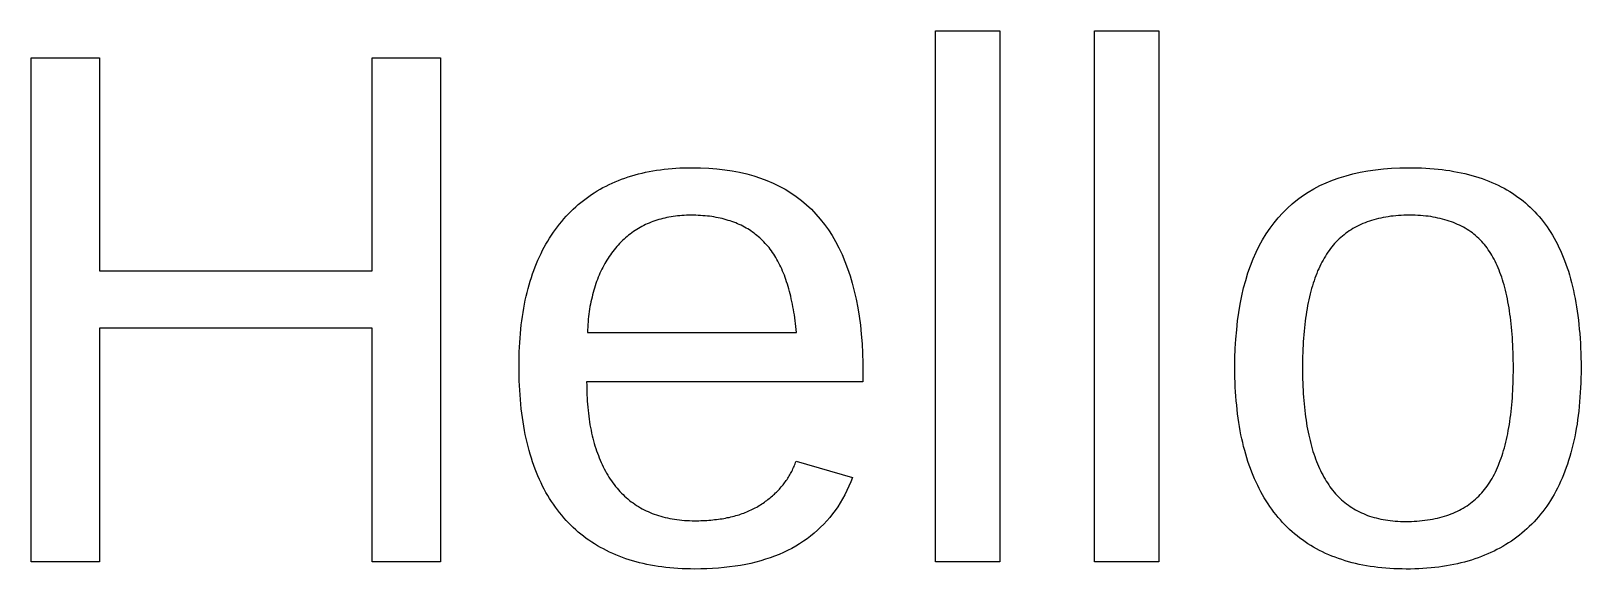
# Model space of a CAD drawing. Header units: metres. Extents: x -189 to 18, y -48 to 50.
# Drawn here: x -19.43 to -4.75, y -0.07 to 5.03 of the extents above; entities that cross this region are included whole.
import ezdxf

# ---------------------------------------------------------------- set-up
doc = ezdxf.new("R2010")
doc.units = ezdxf.units.M

msp = doc.modelspace()

# ---------------------------------------------------------------- linework, layer by layer
for p, q in [((-10.863, 0), (-10.863, 5.032)), ((-10.863, 5.032), (-10.253, 5.032)), ((-10.253, 5.032), (-10.253, 0)), ((-9.356, 0), (-9.356, 5.032)), ((-9.356, 5.032), (-8.746, 5.032)), ((-8.746, 5.032), (-8.746, 0)), ((-19.43, 0), (-19.43, 4.777)), ((-19.43, 4.777), (-18.783, 4.777)), ((-18.783, 4.777), (-18.783, 2.757)), ((-16.199, 2.757), (-16.199, 4.777)), ((-16.199, 4.777), (-15.552, 4.777)), ((-15.552, 4.777), (-15.552, 0)), ((-13.708, 3.668), (-13.675, 3.677)), ((-13.675, 3.677), (-13.641, 3.685)), ((-13.641, 3.685), (-13.608, 3.693)), ((-13.608, 3.693), (-13.573, 3.7)), ((-13.573, 3.7), (-13.539, 3.706)), ((-13.539, 3.706), (-13.504, 3.712)), ((-13.504, 3.712), (-13.468, 3.717)), ((-13.468, 3.717), (-13.432, 3.722)), ((-13.432, 3.722), (-13.395, 3.726)), ((-13.395, 3.726), (-13.358, 3.729)), ((-13.358, 3.729), (-13.321, 3.732)), ((-13.321, 3.732), (-13.283, 3.734)), ((-13.283, 3.734), (-13.245, 3.735)), ((-13.245, 3.735), (-13.206, 3.736)), ((-13.206, 3.736), (-13.166, 3.736)), ((-13.166, 3.736), (-13.087, 3.735)), ((-13.087, 3.735), (-13.009, 3.732)), ((-13.009, 3.732), (-12.933, 3.725)), ((-12.933, 3.725), (-12.859, 3.717)), ((-12.859, 3.717), (-12.787, 3.706)), ((-12.787, 3.706), (-12.718, 3.693)), ((-12.718, 3.693), (-12.65, 3.677)), ((-12.65, 3.677), (-12.584, 3.658)), ((-6.973, 3.66), (-6.907, 3.678)), ((-6.907, 3.678), (-6.838, 3.694)), ((-6.838, 3.694), (-6.767, 3.707)), ((-6.767, 3.707), (-6.694, 3.717)), ((-6.694, 3.717), (-6.619, 3.726)), ((-6.619, 3.726), (-6.542, 3.732)), ((-6.542, 3.732), (-6.463, 3.735)), ((-6.463, 3.735), (-6.381, 3.736)), ((-6.381, 3.736), (-6.34, 3.736)), ((-6.34, 3.736), (-6.298, 3.735)), ((-6.298, 3.735), (-6.258, 3.734)), ((-6.258, 3.734), (-6.218, 3.732)), ((-6.218, 3.732), (-6.178, 3.729)), ((-6.178, 3.729), (-6.139, 3.726)), ((-6.139, 3.726), (-6.101, 3.722)), ((-6.101, 3.722), (-6.063, 3.718)), ((-6.063, 3.718), (-6.026, 3.713)), ((-6.026, 3.713), (-5.989, 3.708)), ((-5.989, 3.708), (-5.953, 3.701)), ((-5.953, 3.701), (-5.917, 3.695)), ((-5.917, 3.695), (-5.882, 3.688)), ((-5.882, 3.688), (-5.847, 3.68)), ((-5.847, 3.68), (-5.813, 3.671)), ((-5.813, 3.671), (-5.78, 3.662)), ((-14.067, 3.516), (-14.04, 3.532)), ((-14.04, 3.532), (-14.012, 3.547)), ((-14.012, 3.547), (-13.983, 3.562)), ((-13.983, 3.562), (-13.954, 3.576)), ((-13.954, 3.576), (-13.925, 3.59)), ((-13.925, 3.59), (-13.896, 3.603)), ((-13.896, 3.603), (-13.865, 3.615)), ((-13.865, 3.615), (-13.835, 3.627)), ((-13.835, 3.627), (-13.804, 3.638)), ((-13.804, 3.638), (-13.772, 3.649)), ((-13.772, 3.649), (-13.74, 3.659)), ((-13.74, 3.659), (-13.708, 3.668)), ((-12.584, 3.658), (-12.521, 3.638)), ((-12.521, 3.638), (-12.459, 3.615)), ((-12.459, 3.615), (-12.399, 3.589)), ((-12.399, 3.589), (-12.342, 3.561)), ((-12.342, 3.561), (-12.286, 3.531)), ((-12.286, 3.531), (-12.232, 3.498)), ((-7.331, 3.504), (-7.277, 3.536)), ((-7.277, 3.536), (-7.22, 3.566)), ((-7.22, 3.566), (-7.162, 3.593)), ((-7.162, 3.593), (-7.101, 3.618)), ((-7.101, 3.618), (-7.038, 3.64)), ((-7.038, 3.64), (-6.973, 3.66)), ((-5.78, 3.662), (-5.747, 3.653)), ((-5.747, 3.653), (-5.715, 3.643)), ((-5.715, 3.643), (-5.683, 3.632)), ((-5.683, 3.632), (-5.652, 3.621)), ((-5.652, 3.621), (-5.621, 3.609)), ((-5.621, 3.609), (-5.591, 3.596)), ((-5.591, 3.596), (-5.561, 3.583)), ((-5.561, 3.583), (-5.532, 3.57)), ((-5.532, 3.57), (-5.504, 3.556)), ((-5.504, 3.556), (-5.476, 3.541)), ((-5.476, 3.541), (-5.449, 3.526)), ((-5.449, 3.526), (-5.422, 3.51)), ((-14.27, 3.365), (-14.246, 3.386)), ((-14.246, 3.386), (-14.222, 3.406)), ((-14.222, 3.406), (-14.197, 3.426)), ((-14.197, 3.426), (-14.172, 3.445)), ((-14.172, 3.445), (-14.146, 3.464)), ((-14.146, 3.464), (-14.12, 3.482)), ((-14.12, 3.482), (-14.094, 3.499)), ((-14.094, 3.499), (-14.067, 3.516)), ((-12.232, 3.498), (-12.181, 3.462)), ((-12.181, 3.462), (-12.131, 3.425)), ((-12.131, 3.425), (-12.084, 3.384)), ((-12.084, 3.384), (-12.038, 3.342)), ((-7.528, 3.352), (-7.482, 3.393)), ((-7.482, 3.393), (-7.434, 3.433)), ((-7.434, 3.433), (-7.384, 3.469)), ((-7.384, 3.469), (-7.331, 3.504)), ((-5.422, 3.51), (-5.396, 3.493)), ((-5.396, 3.493), (-5.37, 3.476)), ((-5.37, 3.476), (-5.345, 3.458)), ((-5.345, 3.458), (-5.32, 3.44)), ((-5.32, 3.44), (-5.296, 3.421)), ((-5.296, 3.421), (-5.273, 3.402)), ((-5.273, 3.402), (-5.25, 3.382)), ((-5.25, 3.382), (-5.228, 3.362)), ((-14.403, 3.227), (-14.382, 3.252)), ((-14.382, 3.252), (-14.361, 3.276)), ((-14.361, 3.276), (-14.338, 3.299)), ((-14.338, 3.299), (-14.316, 3.322)), ((-14.316, 3.322), (-14.293, 3.344)), ((-14.293, 3.344), (-14.27, 3.365)), ((-13.521, 3.232), (-13.539, 3.225)), ((-13.502, 3.238), (-13.521, 3.232)), ((-13.484, 3.244), (-13.502, 3.238)), ((-13.465, 3.249), (-13.484, 3.244)), ((-13.446, 3.254), (-13.465, 3.249)), ((-13.427, 3.259), (-13.446, 3.254)), ((-13.407, 3.263), (-13.427, 3.259)), ((-13.387, 3.267), (-13.407, 3.263)), ((-13.367, 3.27), (-13.387, 3.267)), ((-13.347, 3.274), (-13.367, 3.27)), ((-13.326, 3.276), (-13.347, 3.274)), ((-13.306, 3.279), (-13.326, 3.276)), ((-13.285, 3.281), (-13.306, 3.279)), ((-13.264, 3.283), (-13.285, 3.281)), ((-13.242, 3.284), (-13.264, 3.283)), ((-13.221, 3.285), (-13.242, 3.284)), ((-13.199, 3.285), (-13.221, 3.285)), ((-13.177, 3.285), (-13.199, 3.285)), ((-13.154, 3.285), (-13.177, 3.285)), ((-13.131, 3.285), (-13.154, 3.285)), ((-13.109, 3.284), (-13.131, 3.285)), ((-13.087, 3.283), (-13.109, 3.284)), ((-13.066, 3.281), (-13.087, 3.283)), ((-13.044, 3.28), (-13.066, 3.281)), ((-13.023, 3.277), (-13.044, 3.28)), ((-13.002, 3.275), (-13.023, 3.277)), ((-12.981, 3.272), (-13.002, 3.275)), ((-12.961, 3.269), (-12.981, 3.272)), ((-12.941, 3.265), (-12.961, 3.269)), ((-12.921, 3.262), (-12.941, 3.265)), ((-12.902, 3.257), (-12.921, 3.262)), ((-12.882, 3.253), (-12.902, 3.257)), ((-12.863, 3.248), (-12.882, 3.253)), ((-12.845, 3.243), (-12.863, 3.248)), ((-12.826, 3.237), (-12.845, 3.243)), ((-12.808, 3.232), (-12.826, 3.237)), ((-12.79, 3.225), (-12.808, 3.232)), ((-12.038, 3.342), (-11.995, 3.297)), ((-11.995, 3.297), (-11.953, 3.249)), ((-11.953, 3.249), (-11.914, 3.199)), ((-7.655, 3.213), (-7.615, 3.262)), ((-7.615, 3.262), (-7.573, 3.308)), ((-7.573, 3.308), (-7.528, 3.352)), ((-6.731, 3.236), (-6.752, 3.229)), ((-6.71, 3.243), (-6.731, 3.236)), ((-6.688, 3.248), (-6.71, 3.243)), ((-6.666, 3.254), (-6.688, 3.248)), ((-6.643, 3.259), (-6.666, 3.254)), ((-6.621, 3.264), (-6.643, 3.259)), ((-6.597, 3.268), (-6.621, 3.264)), ((-6.574, 3.271), (-6.597, 3.268)), ((-6.55, 3.275), (-6.574, 3.271)), ((-6.525, 3.278), (-6.55, 3.275)), ((-6.501, 3.28), (-6.525, 3.278)), ((-6.475, 3.282), (-6.501, 3.28)), ((-6.45, 3.284), (-6.475, 3.282)), ((-6.424, 3.285), (-6.45, 3.284)), ((-6.398, 3.285), (-6.424, 3.285)), ((-6.371, 3.285), (-6.398, 3.285)), ((-6.345, 3.285), (-6.371, 3.285)), ((-6.319, 3.285), (-6.345, 3.285)), ((-6.293, 3.284), (-6.319, 3.285)), ((-6.268, 3.282), (-6.293, 3.284)), ((-6.243, 3.28), (-6.268, 3.282)), ((-6.218, 3.278), (-6.243, 3.28)), ((-6.194, 3.275), (-6.218, 3.278)), ((-6.171, 3.272), (-6.194, 3.275)), ((-6.147, 3.268), (-6.171, 3.272)), ((-6.124, 3.264), (-6.147, 3.268)), ((-6.102, 3.259), (-6.124, 3.264)), ((-6.08, 3.255), (-6.102, 3.259)), ((-6.058, 3.249), (-6.08, 3.255)), ((-6.036, 3.243), (-6.058, 3.249)), ((-6.015, 3.237), (-6.036, 3.243)), ((-5.995, 3.23), (-6.015, 3.237)), ((-5.974, 3.223), (-5.995, 3.23)), ((-5.228, 3.362), (-5.206, 3.34)), ((-5.206, 3.34), (-5.185, 3.319)), ((-5.185, 3.319), (-5.164, 3.296)), ((-5.164, 3.296), (-5.144, 3.274)), ((-5.144, 3.274), (-5.124, 3.25)), ((-5.124, 3.25), (-5.105, 3.226)), ((-14.518, 3.069), (-14.5, 3.097)), ((-14.5, 3.097), (-14.482, 3.124)), ((-14.482, 3.124), (-14.463, 3.15)), ((-14.463, 3.15), (-14.443, 3.176)), ((-14.443, 3.176), (-14.424, 3.202)), ((-14.424, 3.202), (-14.403, 3.227)), ((-13.784, 3.084), (-13.798, 3.071)), ((-13.769, 3.096), (-13.784, 3.084)), ((-13.754, 3.107), (-13.769, 3.096)), ((-13.739, 3.119), (-13.754, 3.107)), ((-13.724, 3.13), (-13.739, 3.119)), ((-13.708, 3.14), (-13.724, 3.13)), ((-13.692, 3.15), (-13.708, 3.14)), ((-13.676, 3.16), (-13.692, 3.15)), ((-13.66, 3.17), (-13.676, 3.16)), ((-13.643, 3.179), (-13.66, 3.17)), ((-13.626, 3.187), (-13.643, 3.179)), ((-13.609, 3.196), (-13.626, 3.187)), ((-13.592, 3.204), (-13.609, 3.196)), ((-13.575, 3.211), (-13.592, 3.204)), ((-13.557, 3.219), (-13.575, 3.211)), ((-13.539, 3.225), (-13.557, 3.219)), ((-12.772, 3.219), (-12.79, 3.225)), ((-12.755, 3.212), (-12.772, 3.219)), ((-12.738, 3.205), (-12.755, 3.212)), ((-12.721, 3.197), (-12.738, 3.205)), ((-12.704, 3.19), (-12.721, 3.197)), ((-12.688, 3.182), (-12.704, 3.19)), ((-12.672, 3.173), (-12.688, 3.182)), ((-12.656, 3.164), (-12.672, 3.173)), ((-12.64, 3.155), (-12.656, 3.164)), ((-12.625, 3.146), (-12.64, 3.155)), ((-12.61, 3.136), (-12.625, 3.146)), ((-12.595, 3.126), (-12.61, 3.136)), ((-12.581, 3.115), (-12.595, 3.126)), ((-12.567, 3.104), (-12.581, 3.115)), ((-12.553, 3.093), (-12.567, 3.104)), ((-12.539, 3.082), (-12.553, 3.093)), ((-11.914, 3.199), (-11.877, 3.147)), ((-11.877, 3.147), (-11.841, 3.092)), ((-11.841, 3.092), (-11.808, 3.035)), ((-7.763, 3.053), (-7.729, 3.109)), ((-7.729, 3.109), (-7.693, 3.162)), ((-7.693, 3.162), (-7.655, 3.213)), ((-7.008, 3.088), (-7.023, 3.075)), ((-6.992, 3.101), (-7.008, 3.088)), ((-6.976, 3.114), (-6.992, 3.101)), ((-6.959, 3.126), (-6.976, 3.114)), ((-6.942, 3.137), (-6.959, 3.126)), ((-6.925, 3.148), (-6.942, 3.137)), ((-6.907, 3.159), (-6.925, 3.148)), ((-6.889, 3.169), (-6.907, 3.159)), ((-6.871, 3.179), (-6.889, 3.169)), ((-6.852, 3.189), (-6.871, 3.179)), ((-6.833, 3.198), (-6.852, 3.189)), ((-6.813, 3.206), (-6.833, 3.198)), ((-6.793, 3.214), (-6.813, 3.206)), ((-6.773, 3.222), (-6.793, 3.214)), ((-6.752, 3.229), (-6.773, 3.222)), ((-5.954, 3.216), (-5.974, 3.223)), ((-5.935, 3.208), (-5.954, 3.216)), ((-5.916, 3.199), (-5.935, 3.208)), ((-5.897, 3.191), (-5.916, 3.199)), ((-5.879, 3.181), (-5.897, 3.191)), ((-5.861, 3.172), (-5.879, 3.181)), ((-5.843, 3.162), (-5.861, 3.172)), ((-5.826, 3.151), (-5.843, 3.162)), ((-5.809, 3.14), (-5.826, 3.151)), ((-5.792, 3.129), (-5.809, 3.14)), ((-5.776, 3.117), (-5.792, 3.129)), ((-5.761, 3.105), (-5.776, 3.117)), ((-5.745, 3.092), (-5.761, 3.105)), ((-5.73, 3.079), (-5.745, 3.092)), ((-5.105, 3.226), (-5.087, 3.201)), ((-5.087, 3.201), (-5.069, 3.176)), ((-5.069, 3.176), (-5.051, 3.15)), ((-5.051, 3.15), (-5.034, 3.123)), ((-5.034, 3.123), (-5.017, 3.096)), ((-5.017, 3.096), (-5.001, 3.068)), ((-14.599, 2.923), (-14.584, 2.953)), ((-14.584, 2.953), (-14.568, 2.983)), ((-14.568, 2.983), (-14.552, 3.012)), ((-14.552, 3.012), (-14.535, 3.041)), ((-14.535, 3.041), (-14.518, 3.069)), ((-13.918, 2.943), (-13.93, 2.927)), ((-13.905, 2.959), (-13.918, 2.943)), ((-13.893, 2.974), (-13.905, 2.959)), ((-13.88, 2.989), (-13.893, 2.974)), ((-13.867, 3.003), (-13.88, 2.989)), ((-13.854, 3.018), (-13.867, 3.003)), ((-13.84, 3.032), (-13.854, 3.018)), ((-13.826, 3.045), (-13.84, 3.032)), ((-13.812, 3.058), (-13.826, 3.045)), ((-13.798, 3.071), (-13.812, 3.058)), ((-12.526, 3.07), (-12.539, 3.082)), ((-12.513, 3.058), (-12.526, 3.07)), ((-12.5, 3.045), (-12.513, 3.058)), ((-12.487, 3.032), (-12.5, 3.045)), ((-12.475, 3.019), (-12.487, 3.032)), ((-12.463, 3.006), (-12.475, 3.019)), ((-12.451, 2.992), (-12.463, 3.006)), ((-12.439, 2.978), (-12.451, 2.992)), ((-12.428, 2.963), (-12.439, 2.978)), ((-12.417, 2.948), (-12.428, 2.963)), ((-12.406, 2.932), (-12.417, 2.948)), ((-11.808, 3.035), (-11.777, 2.975)), ((-11.777, 2.975), (-11.747, 2.913)), ((-7.824, 2.934), (-7.795, 2.995)), ((-7.795, 2.995), (-7.763, 3.053)), ((-7.134, 2.952), (-7.146, 2.935)), ((-7.121, 2.969), (-7.134, 2.952)), ((-7.109, 2.985), (-7.121, 2.969)), ((-7.095, 3.001), (-7.109, 2.985)), ((-7.082, 3.017), (-7.095, 3.001)), ((-7.068, 3.032), (-7.082, 3.017)), ((-7.053, 3.047), (-7.068, 3.032)), ((-7.039, 3.061), (-7.053, 3.047)), ((-7.023, 3.075), (-7.039, 3.061)), ((-5.716, 3.065), (-5.73, 3.079)), ((-5.702, 3.051), (-5.716, 3.065)), ((-5.688, 3.037), (-5.702, 3.051)), ((-5.675, 3.022), (-5.688, 3.037)), ((-5.662, 3.007), (-5.675, 3.022)), ((-5.649, 2.991), (-5.662, 3.007)), ((-5.637, 2.975), (-5.649, 2.991)), ((-5.625, 2.958), (-5.637, 2.975)), ((-5.613, 2.941), (-5.625, 2.958)), ((-5.602, 2.924), (-5.613, 2.941)), ((-5.001, 3.068), (-4.985, 3.04)), ((-4.985, 3.04), (-4.97, 3.01)), ((-4.97, 3.01), (-4.956, 2.981)), ((-4.956, 2.981), (-4.942, 2.95)), ((-4.942, 2.95), (-4.928, 2.919)), ((-14.667, 2.763), (-14.654, 2.796)), ((-14.654, 2.796), (-14.641, 2.828)), ((-14.641, 2.828), (-14.628, 2.86)), ((-14.628, 2.86), (-14.614, 2.892)), ((-14.614, 2.892), (-14.599, 2.923)), ((-14.014, 2.791), (-14.024, 2.773)), ((-14.005, 2.809), (-14.014, 2.791)), ((-13.995, 2.827), (-14.005, 2.809)), ((-13.985, 2.844), (-13.995, 2.827)), ((-13.974, 2.861), (-13.985, 2.844)), ((-13.964, 2.878), (-13.974, 2.861)), ((-13.953, 2.895), (-13.964, 2.878)), ((-13.941, 2.911), (-13.953, 2.895)), ((-13.93, 2.927), (-13.941, 2.911)), ((-12.395, 2.917), (-12.406, 2.932)), ((-12.385, 2.9), (-12.395, 2.917)), ((-12.375, 2.884), (-12.385, 2.9)), ((-12.365, 2.867), (-12.375, 2.884)), ((-12.355, 2.849), (-12.365, 2.867)), ((-12.346, 2.831), (-12.355, 2.849)), ((-12.336, 2.813), (-12.346, 2.831)), ((-12.328, 2.795), (-12.336, 2.813)), ((-12.319, 2.776), (-12.328, 2.795)), ((-11.747, 2.913), (-11.72, 2.848)), ((-11.72, 2.848), (-11.695, 2.781)), ((-7.902, 2.738), (-7.878, 2.806)), ((-7.878, 2.806), (-7.852, 2.871)), ((-7.852, 2.871), (-7.824, 2.934)), ((-7.222, 2.8), (-7.232, 2.778)), ((-7.212, 2.82), (-7.222, 2.8)), ((-7.202, 2.841), (-7.212, 2.82)), ((-7.191, 2.86), (-7.202, 2.841)), ((-7.181, 2.88), (-7.191, 2.86)), ((-7.169, 2.898), (-7.181, 2.88)), ((-7.158, 2.917), (-7.169, 2.898)), ((-7.146, 2.935), (-7.158, 2.917)), ((-5.592, 2.906), (-5.602, 2.924)), ((-5.581, 2.887), (-5.592, 2.906)), ((-5.571, 2.868), (-5.581, 2.887)), ((-5.561, 2.849), (-5.571, 2.868)), ((-5.551, 2.829), (-5.561, 2.849)), ((-5.541, 2.808), (-5.551, 2.829)), ((-5.532, 2.787), (-5.541, 2.808)), ((-4.928, 2.919), (-4.915, 2.887)), ((-4.915, 2.887), (-4.902, 2.855)), ((-4.902, 2.855), (-4.89, 2.822)), ((-4.89, 2.822), (-4.878, 2.788)), ((-18.783, 2.757), (-16.199, 2.757)), ((-14.711, 2.626), (-14.701, 2.661)), ((-14.701, 2.661), (-14.69, 2.695)), ((-14.69, 2.695), (-14.679, 2.729)), ((-14.679, 2.729), (-14.667, 2.763)), ((-14.073, 2.657), (-14.08, 2.637)), ((-14.065, 2.677), (-14.073, 2.657)), ((-14.057, 2.697), (-14.065, 2.677)), ((-14.049, 2.716), (-14.057, 2.697)), ((-14.041, 2.735), (-14.049, 2.716)), ((-14.033, 2.754), (-14.041, 2.735)), ((-14.024, 2.773), (-14.033, 2.754)), ((-12.31, 2.756), (-12.319, 2.776)), ((-12.302, 2.736), (-12.31, 2.756)), ((-12.294, 2.716), (-12.302, 2.736)), ((-12.287, 2.696), (-12.294, 2.716)), ((-12.279, 2.675), (-12.287, 2.696)), ((-12.272, 2.653), (-12.279, 2.675)), ((-12.265, 2.632), (-12.272, 2.653)), ((-11.695, 2.781), (-11.671, 2.712)), ((-11.671, 2.712), (-11.65, 2.64)), ((-7.943, 2.596), (-7.923, 2.668)), ((-7.923, 2.668), (-7.902, 2.738)), ((-7.276, 2.665), (-7.284, 2.641)), ((-7.268, 2.688), (-7.276, 2.665)), ((-7.259, 2.712), (-7.268, 2.688)), ((-7.251, 2.734), (-7.259, 2.712)), ((-7.242, 2.757), (-7.251, 2.734)), ((-7.232, 2.778), (-7.242, 2.757)), ((-5.523, 2.765), (-5.532, 2.787)), ((-5.515, 2.743), (-5.523, 2.765)), ((-5.507, 2.721), (-5.515, 2.743)), ((-5.498, 2.697), (-5.507, 2.721)), ((-5.491, 2.674), (-5.498, 2.697)), ((-5.483, 2.65), (-5.491, 2.674)), ((-5.476, 2.625), (-5.483, 2.65)), ((-4.878, 2.788), (-4.867, 2.754)), ((-4.867, 2.754), (-4.856, 2.719)), ((-4.856, 2.719), (-4.846, 2.683)), ((-4.846, 2.683), (-4.837, 2.647)), ((-4.837, 2.647), (-4.827, 2.61)), ((-14.748, 2.48), (-14.739, 2.517)), ((-14.739, 2.517), (-14.731, 2.554)), ((-14.731, 2.554), (-14.721, 2.59)), ((-14.721, 2.59), (-14.711, 2.626)), ((-14.116, 2.509), (-14.121, 2.487)), ((-14.111, 2.531), (-14.116, 2.509)), ((-14.105, 2.553), (-14.111, 2.531)), ((-14.099, 2.574), (-14.105, 2.553)), ((-14.093, 2.595), (-14.099, 2.574)), ((-14.087, 2.616), (-14.093, 2.595)), ((-14.08, 2.637), (-14.087, 2.616)), ((-12.258, 2.61), (-12.265, 2.632)), ((-12.251, 2.587), (-12.258, 2.61)), ((-12.245, 2.564), (-12.251, 2.587)), ((-12.239, 2.541), (-12.245, 2.564)), ((-12.233, 2.517), (-12.239, 2.541)), ((-12.228, 2.493), (-12.233, 2.517)), ((-11.65, 2.64), (-11.631, 2.565)), ((-11.631, 2.565), (-11.614, 2.489)), ((-7.976, 2.444), (-7.96, 2.521)), ((-7.96, 2.521), (-7.943, 2.596)), ((-7.319, 2.512), (-7.325, 2.485)), ((-7.313, 2.539), (-7.319, 2.512)), ((-7.306, 2.565), (-7.313, 2.539)), ((-7.299, 2.591), (-7.306, 2.565)), ((-7.292, 2.616), (-7.299, 2.591)), ((-7.284, 2.641), (-7.292, 2.616)), ((-5.469, 2.6), (-5.476, 2.625)), ((-5.463, 2.574), (-5.469, 2.6)), ((-5.456, 2.547), (-5.463, 2.574)), ((-5.45, 2.521), (-5.456, 2.547)), ((-5.444, 2.493), (-5.45, 2.521)), ((-4.827, 2.61), (-4.819, 2.573)), ((-4.819, 2.573), (-4.811, 2.535)), ((-4.811, 2.535), (-4.803, 2.496)), ((-14.775, 2.326), (-14.769, 2.365)), ((-14.769, 2.365), (-14.763, 2.404)), ((-14.763, 2.404), (-14.755, 2.442)), ((-14.755, 2.442), (-14.748, 2.48)), ((-14.142, 2.372), (-14.146, 2.348)), ((-14.139, 2.396), (-14.142, 2.372)), ((-14.135, 2.419), (-14.139, 2.396)), ((-14.131, 2.442), (-14.135, 2.419)), ((-14.126, 2.465), (-14.131, 2.442)), ((-14.121, 2.487), (-14.126, 2.465)), ((-12.222, 2.469), (-12.228, 2.493)), ((-12.217, 2.444), (-12.222, 2.469)), ((-12.213, 2.418), (-12.217, 2.444)), ((-12.208, 2.393), (-12.213, 2.418)), ((-12.204, 2.367), (-12.208, 2.393)), ((-12.199, 2.34), (-12.204, 2.367)), ((-11.614, 2.489), (-11.599, 2.409)), ((-11.599, 2.409), (-11.585, 2.328)), ((-8, 2.283), (-7.989, 2.365)), ((-7.989, 2.365), (-7.976, 2.444)), ((-7.347, 2.371), (-7.351, 2.342)), ((-7.342, 2.4), (-7.347, 2.371)), ((-7.337, 2.429), (-7.342, 2.4)), ((-7.331, 2.457), (-7.337, 2.429)), ((-7.325, 2.485), (-7.331, 2.457)), ((-5.439, 2.466), (-5.444, 2.493)), ((-5.434, 2.437), (-5.439, 2.466)), ((-5.429, 2.408), (-5.434, 2.437)), ((-5.424, 2.379), (-5.429, 2.408)), ((-5.42, 2.349), (-5.424, 2.379)), ((-4.803, 2.496), (-4.796, 2.456)), ((-4.796, 2.456), (-4.789, 2.416)), ((-4.789, 2.416), (-4.783, 2.376)), ((-4.783, 2.376), (-4.777, 2.334)), ((-16.199, 2.214), (-18.783, 2.214)), ((-18.783, 2.214), (-18.783, 0)), ((-16.199, 0), (-16.199, 2.214)), ((-14.794, 2.163), (-14.79, 2.205)), ((-14.79, 2.205), (-14.786, 2.245)), ((-14.786, 2.245), (-14.781, 2.286)), ((-14.781, 2.286), (-14.775, 2.326)), ((-14.157, 2.225), (-14.159, 2.199)), ((-14.155, 2.25), (-14.157, 2.225)), ((-14.153, 2.275), (-14.155, 2.25)), ((-14.151, 2.3), (-14.153, 2.275)), ((-14.148, 2.324), (-14.151, 2.3)), ((-14.146, 2.348), (-14.148, 2.324)), ((-12.195, 2.313), (-12.199, 2.34)), ((-12.192, 2.286), (-12.195, 2.313)), ((-12.188, 2.259), (-12.192, 2.286)), ((-12.185, 2.231), (-12.188, 2.259)), ((-12.182, 2.202), (-12.185, 2.231)), ((-11.585, 2.328), (-11.574, 2.244)), ((-11.574, 2.244), (-11.565, 2.157)), ((-8.009, 2.198), (-8, 2.283)), ((-7.367, 2.218), (-7.37, 2.186)), ((-7.364, 2.25), (-7.367, 2.218)), ((-7.36, 2.281), (-7.364, 2.25)), ((-7.356, 2.311), (-7.36, 2.281)), ((-7.351, 2.342), (-7.356, 2.311)), ((-5.416, 2.318), (-5.42, 2.349)), ((-5.412, 2.287), (-5.416, 2.318)), ((-5.408, 2.256), (-5.412, 2.287)), ((-5.405, 2.224), (-5.408, 2.256)), ((-5.402, 2.191), (-5.405, 2.224)), ((-4.777, 2.334), (-4.772, 2.292)), ((-4.772, 2.292), (-4.767, 2.25)), ((-4.767, 2.25), (-4.763, 2.207)), ((-4.763, 2.207), (-4.759, 2.163)), ((-14.803, 2.036), (-14.801, 2.079)), ((-14.801, 2.079), (-14.798, 2.121)), ((-14.798, 2.121), (-14.794, 2.163)), ((-14.159, 2.199), (-14.16, 2.173)), ((-14.16, 2.173), (-12.18, 2.173)), ((-12.18, 2.173), (-12.182, 2.202)), ((-11.565, 2.157), (-11.558, 2.068)), ((-11.558, 2.068), (-11.553, 1.977)), ((-8.022, 2.023), (-8.017, 2.112)), ((-8.017, 2.112), (-8.009, 2.198)), ((-7.378, 2.087), (-7.38, 2.053)), ((-7.376, 2.12), (-7.378, 2.087)), ((-7.373, 2.153), (-7.376, 2.12)), ((-7.37, 2.186), (-7.373, 2.153)), ((-5.399, 2.158), (-5.402, 2.191)), ((-5.397, 2.125), (-5.399, 2.158)), ((-5.395, 2.091), (-5.397, 2.125)), ((-5.393, 2.056), (-5.395, 2.091)), ((-5.392, 2.021), (-5.393, 2.056)), ((-4.759, 2.163), (-4.756, 2.118)), ((-4.756, 2.118), (-4.753, 2.073)), ((-4.753, 2.073), (-4.751, 2.027)), ((-14.807, 1.903), (-14.806, 1.948)), ((-14.806, 1.948), (-14.805, 1.992)), ((-14.805, 1.992), (-14.803, 2.036)), ((-11.553, 1.977), (-11.55, 1.883)), ((-8.026, 1.838), (-8.025, 1.931)), ((-8.025, 1.931), (-8.022, 2.023)), ((-7.384, 1.911), (-7.385, 1.875)), ((-7.383, 1.983), (-7.384, 1.947)), ((-7.384, 1.947), (-7.384, 1.911)), ((-7.381, 2.018), (-7.383, 1.983)), ((-7.38, 2.053), (-7.381, 2.018)), ((-5.39, 1.985), (-5.392, 2.021)), ((-5.389, 1.949), (-5.39, 1.985)), ((-5.389, 1.913), (-5.389, 1.949)), ((-5.388, 1.875), (-5.389, 1.913)), ((-4.751, 2.027), (-4.749, 1.981)), ((-4.749, 1.981), (-4.748, 1.934)), ((-4.748, 1.934), (-4.747, 1.886)), ((-14.807, 1.858), (-14.807, 1.903)), ((-14.807, 1.811), (-14.807, 1.858)), ((-14.806, 1.764), (-14.807, 1.811)), ((-14.805, 1.717), (-14.806, 1.764)), ((-11.55, 1.883), (-11.549, 1.787)), ((-11.549, 1.787), (-11.549, 1.705)), ((-8.026, 1.792), (-8.026, 1.838)), ((-8.025, 1.746), (-8.026, 1.792)), ((-7.385, 1.875), (-7.385, 1.838)), ((-7.385, 1.838), (-7.385, 1.802)), ((-7.385, 1.802), (-7.385, 1.766)), ((-7.385, 1.766), (-7.384, 1.731)), ((-5.389, 1.764), (-5.388, 1.8)), ((-5.389, 1.728), (-5.389, 1.764)), ((-5.388, 1.838), (-5.388, 1.875)), ((-5.388, 1.8), (-5.388, 1.838)), ((-4.747, 1.79), (-4.748, 1.743)), ((-4.747, 1.886), (-4.747, 1.838)), ((-4.747, 1.838), (-4.747, 1.79)), ((-14.803, 1.672), (-14.805, 1.717)), ((-14.801, 1.626), (-14.803, 1.672)), ((-14.798, 1.582), (-14.801, 1.626)), ((-11.549, 1.705), (-14.167, 1.705)), ((-14.167, 1.705), (-14.166, 1.674)), ((-14.166, 1.674), (-14.166, 1.643)), ((-14.166, 1.643), (-14.165, 1.613)), ((-8.024, 1.701), (-8.025, 1.746)), ((-8.022, 1.657), (-8.024, 1.701)), ((-8.019, 1.613), (-8.022, 1.657)), ((-7.384, 1.731), (-7.383, 1.696)), ((-7.383, 1.696), (-7.381, 1.662)), ((-7.381, 1.662), (-7.38, 1.628)), ((-7.38, 1.628), (-7.378, 1.595)), ((-5.395, 1.588), (-5.393, 1.622)), ((-5.393, 1.622), (-5.392, 1.657)), ((-5.392, 1.657), (-5.39, 1.692)), ((-5.39, 1.692), (-5.389, 1.728)), ((-4.751, 1.65), (-4.754, 1.605)), ((-4.75, 1.696), (-4.751, 1.65)), ((-4.748, 1.743), (-4.75, 1.696)), ((-14.794, 1.538), (-14.798, 1.582)), ((-14.79, 1.494), (-14.794, 1.538)), ((-14.786, 1.452), (-14.79, 1.494)), ((-14.165, 1.613), (-14.164, 1.582)), ((-14.164, 1.582), (-14.163, 1.552)), ((-14.163, 1.552), (-14.161, 1.523)), ((-14.161, 1.523), (-14.159, 1.494)), ((-14.159, 1.494), (-14.156, 1.465)), ((-8.017, 1.57), (-8.019, 1.613)), ((-8.013, 1.527), (-8.017, 1.57)), ((-8.009, 1.485), (-8.013, 1.527)), ((-8.005, 1.443), (-8.009, 1.485)), ((-7.378, 1.595), (-7.376, 1.562)), ((-7.376, 1.562), (-7.373, 1.529)), ((-7.373, 1.529), (-7.37, 1.497)), ((-7.37, 1.497), (-7.367, 1.466)), ((-5.406, 1.456), (-5.403, 1.488)), ((-5.403, 1.488), (-5.4, 1.521)), ((-5.4, 1.521), (-5.397, 1.554)), ((-5.397, 1.554), (-5.395, 1.588)), ((-4.764, 1.472), (-4.769, 1.429)), ((-4.76, 1.516), (-4.764, 1.472)), ((-4.757, 1.56), (-4.76, 1.516)), ((-4.754, 1.605), (-4.757, 1.56)), ((-14.781, 1.409), (-14.786, 1.452)), ((-14.775, 1.368), (-14.781, 1.409)), ((-14.769, 1.327), (-14.775, 1.368)), ((-14.763, 1.286), (-14.769, 1.327)), ((-14.156, 1.465), (-14.153, 1.436)), ((-14.153, 1.436), (-14.15, 1.408)), ((-14.15, 1.408), (-14.147, 1.38)), ((-14.147, 1.38), (-14.143, 1.353)), ((-14.143, 1.353), (-14.139, 1.326)), ((-14.139, 1.326), (-14.135, 1.299)), ((-8, 1.402), (-8.005, 1.443)), ((-7.995, 1.362), (-8, 1.402)), ((-7.989, 1.322), (-7.995, 1.362)), ((-7.983, 1.282), (-7.989, 1.322)), ((-7.367, 1.466), (-7.364, 1.435)), ((-7.364, 1.435), (-7.36, 1.404)), ((-7.36, 1.404), (-7.356, 1.374)), ((-7.356, 1.374), (-7.352, 1.344)), ((-7.352, 1.344), (-7.347, 1.315)), ((-5.426, 1.302), (-5.421, 1.331)), ((-5.421, 1.331), (-5.417, 1.362)), ((-5.417, 1.362), (-5.413, 1.393)), ((-5.413, 1.393), (-5.409, 1.424)), ((-5.409, 1.424), (-5.406, 1.456)), ((-4.779, 1.345), (-4.785, 1.304)), ((-4.774, 1.387), (-4.779, 1.345)), ((-4.769, 1.429), (-4.774, 1.387)), ((-14.755, 1.246), (-14.763, 1.286)), ((-14.748, 1.207), (-14.755, 1.246)), ((-14.739, 1.169), (-14.748, 1.207)), ((-14.135, 1.299), (-14.13, 1.273)), ((-14.13, 1.273), (-14.125, 1.247)), ((-14.125, 1.247), (-14.12, 1.221)), ((-14.12, 1.221), (-14.114, 1.196)), ((-14.114, 1.196), (-14.108, 1.171)), ((-7.976, 1.243), (-7.983, 1.282)), ((-7.968, 1.205), (-7.976, 1.243)), ((-7.96, 1.167), (-7.968, 1.205)), ((-7.347, 1.315), (-7.343, 1.286)), ((-7.343, 1.286), (-7.337, 1.258)), ((-7.337, 1.258), (-7.332, 1.23)), ((-7.332, 1.23), (-7.326, 1.202)), ((-7.326, 1.202), (-7.32, 1.175)), ((-7.32, 1.175), (-7.314, 1.149)), ((-5.453, 1.16), (-5.447, 1.188)), ((-5.447, 1.188), (-5.441, 1.215)), ((-5.441, 1.215), (-5.436, 1.244)), ((-5.436, 1.244), (-5.431, 1.272)), ((-5.431, 1.272), (-5.426, 1.302)), ((-4.807, 1.185), (-4.815, 1.146)), ((-4.799, 1.224), (-4.807, 1.185)), ((-4.792, 1.264), (-4.799, 1.224)), ((-4.785, 1.304), (-4.792, 1.264)), ((-14.731, 1.13), (-14.739, 1.169)), ((-14.721, 1.093), (-14.731, 1.13)), ((-14.711, 1.056), (-14.721, 1.093)), ((-14.701, 1.02), (-14.711, 1.056)), ((-14.108, 1.171), (-14.101, 1.147)), ((-14.101, 1.147), (-14.095, 1.123)), ((-14.095, 1.123), (-14.088, 1.099)), ((-14.088, 1.099), (-14.08, 1.076)), ((-14.08, 1.076), (-14.073, 1.052)), ((-14.073, 1.052), (-14.065, 1.03)), ((-14.065, 1.03), (-14.056, 1.007)), ((-7.952, 1.13), (-7.96, 1.167)), ((-7.943, 1.093), (-7.952, 1.13)), ((-7.933, 1.057), (-7.943, 1.093)), ((-7.923, 1.021), (-7.933, 1.057)), ((-7.314, 1.149), (-7.307, 1.123)), ((-7.307, 1.123), (-7.3, 1.097)), ((-7.3, 1.097), (-7.293, 1.072)), ((-7.293, 1.072), (-7.286, 1.047)), ((-7.286, 1.047), (-7.278, 1.023)), ((-5.495, 1.007), (-5.488, 1.031)), ((-5.488, 1.031), (-5.48, 1.056)), ((-5.48, 1.056), (-5.473, 1.081)), ((-5.473, 1.081), (-5.466, 1.107)), ((-5.466, 1.107), (-5.459, 1.133)), ((-5.459, 1.133), (-5.453, 1.16)), ((-4.843, 1.034), (-4.853, 0.998)), ((-4.833, 1.071), (-4.843, 1.034)), ((-4.824, 1.108), (-4.833, 1.071)), ((-4.815, 1.146), (-4.824, 1.108)), ((-14.69, 0.984), (-14.701, 1.02)), ((-14.679, 0.949), (-14.69, 0.984)), ((-14.667, 0.914), (-14.679, 0.949)), ((-14.654, 0.88), (-14.667, 0.914)), ((-14.056, 1.007), (-14.048, 0.985)), ((-14.048, 0.985), (-14.039, 0.964)), ((-14.039, 0.964), (-14.03, 0.943)), ((-14.03, 0.943), (-14.02, 0.922)), ((-14.02, 0.922), (-14.01, 0.901)), ((-14.01, 0.901), (-14, 0.881)), ((-12.217, 0.87), (-12.212, 0.881)), ((-12.212, 0.881), (-12.207, 0.893)), ((-12.207, 0.893), (-12.202, 0.905)), ((-12.202, 0.905), (-12.197, 0.917)), ((-12.197, 0.917), (-12.192, 0.929)), ((-12.192, 0.929), (-12.188, 0.941)), ((-12.188, 0.941), (-12.183, 0.953)), ((-12.183, 0.953), (-11.647, 0.8)), ((-7.913, 0.986), (-7.923, 1.021)), ((-7.902, 0.951), (-7.913, 0.986)), ((-7.89, 0.917), (-7.902, 0.951)), ((-7.878, 0.884), (-7.89, 0.917)), ((-7.866, 0.851), (-7.878, 0.884)), ((-7.278, 1.023), (-7.27, 0.999)), ((-7.27, 0.999), (-7.261, 0.975)), ((-7.261, 0.975), (-7.253, 0.952)), ((-7.253, 0.952), (-7.244, 0.93)), ((-7.244, 0.93), (-7.234, 0.908)), ((-7.234, 0.908), (-7.225, 0.886)), ((-7.225, 0.886), (-7.215, 0.865)), ((-5.548, 0.871), (-5.539, 0.893)), ((-5.539, 0.893), (-5.53, 0.915)), ((-5.53, 0.915), (-5.521, 0.937)), ((-5.521, 0.937), (-5.512, 0.96)), ((-5.512, 0.96), (-5.503, 0.983)), ((-5.503, 0.983), (-5.495, 1.007)), ((-4.887, 0.893), (-4.9, 0.859)), ((-4.875, 0.927), (-4.887, 0.893)), ((-4.864, 0.962), (-4.875, 0.927)), ((-4.853, 0.998), (-4.864, 0.962)), ((-14.641, 0.847), (-14.654, 0.88)), ((-14.628, 0.814), (-14.641, 0.847)), ((-14.614, 0.782), (-14.628, 0.814)), ((-14.599, 0.75), (-14.614, 0.782)), ((-14.584, 0.719), (-14.599, 0.75)), ((-14, 0.881), (-13.989, 0.861)), ((-13.989, 0.861), (-13.978, 0.842)), ((-13.978, 0.842), (-13.967, 0.822)), ((-13.967, 0.822), (-13.955, 0.804)), ((-13.955, 0.804), (-13.943, 0.785)), ((-13.943, 0.785), (-13.931, 0.767)), ((-13.931, 0.767), (-13.918, 0.75)), ((-13.918, 0.75), (-13.906, 0.732)), ((-12.306, 0.73), (-12.299, 0.74)), ((-12.299, 0.74), (-12.291, 0.75)), ((-12.291, 0.75), (-12.283, 0.761)), ((-12.283, 0.761), (-12.276, 0.771)), ((-12.276, 0.771), (-12.268, 0.782)), ((-12.268, 0.782), (-12.261, 0.792)), ((-12.261, 0.792), (-12.255, 0.803)), ((-12.255, 0.803), (-12.248, 0.814)), ((-12.248, 0.814), (-12.242, 0.825)), ((-12.242, 0.825), (-12.235, 0.836)), ((-12.235, 0.836), (-12.229, 0.847)), ((-12.229, 0.847), (-12.223, 0.858)), ((-12.223, 0.858), (-12.217, 0.87)), ((-11.664, 0.757), (-11.682, 0.716)), ((-11.647, 0.8), (-11.664, 0.757)), ((-7.853, 0.818), (-7.866, 0.851)), ((-7.839, 0.787), (-7.853, 0.818)), ((-7.825, 0.755), (-7.839, 0.787)), ((-7.81, 0.725), (-7.825, 0.755)), ((-7.215, 0.865), (-7.205, 0.844)), ((-7.205, 0.844), (-7.194, 0.824)), ((-7.194, 0.824), (-7.183, 0.804)), ((-7.183, 0.804), (-7.172, 0.785)), ((-7.172, 0.785), (-7.161, 0.766)), ((-7.161, 0.766), (-7.149, 0.748)), ((-7.149, 0.748), (-7.137, 0.73)), ((-5.636, 0.718), (-5.624, 0.736)), ((-5.624, 0.736), (-5.612, 0.754)), ((-5.612, 0.754), (-5.601, 0.772)), ((-5.601, 0.772), (-5.59, 0.791)), ((-5.59, 0.791), (-5.579, 0.81)), ((-5.579, 0.81), (-5.568, 0.83)), ((-5.568, 0.83), (-5.558, 0.85)), ((-5.558, 0.85), (-5.548, 0.871)), ((-4.94, 0.762), (-4.955, 0.731)), ((-4.926, 0.794), (-4.94, 0.762)), ((-4.913, 0.826), (-4.926, 0.794)), ((-4.9, 0.859), (-4.913, 0.826)), ((-14.568, 0.689), (-14.584, 0.719)), ((-14.552, 0.659), (-14.568, 0.689)), ((-14.535, 0.63), (-14.552, 0.659)), ((-14.518, 0.601), (-14.535, 0.63)), ((-14.5, 0.573), (-14.518, 0.601)), ((-13.906, 0.732), (-13.892, 0.715)), ((-13.892, 0.715), (-13.879, 0.699)), ((-13.879, 0.699), (-13.865, 0.683)), ((-13.865, 0.683), (-13.851, 0.667)), ((-13.851, 0.667), (-13.837, 0.652)), ((-13.837, 0.652), (-13.822, 0.637)), ((-13.822, 0.637), (-13.807, 0.623)), ((-13.807, 0.623), (-13.792, 0.609)), ((-13.792, 0.609), (-13.776, 0.596)), ((-13.776, 0.596), (-13.76, 0.583)), ((-12.461, 0.582), (-12.45, 0.59)), ((-12.45, 0.59), (-12.439, 0.599)), ((-12.439, 0.599), (-12.428, 0.608)), ((-12.428, 0.608), (-12.418, 0.616)), ((-12.418, 0.616), (-12.407, 0.625)), ((-12.407, 0.625), (-12.397, 0.634)), ((-12.397, 0.634), (-12.387, 0.643)), ((-12.387, 0.643), (-12.377, 0.653)), ((-12.377, 0.653), (-12.368, 0.662)), ((-12.368, 0.662), (-12.359, 0.671)), ((-12.359, 0.671), (-12.349, 0.681)), ((-12.349, 0.681), (-12.34, 0.69)), ((-12.34, 0.69), (-12.332, 0.7)), ((-12.332, 0.7), (-12.323, 0.71)), ((-12.323, 0.71), (-12.315, 0.72)), ((-12.315, 0.72), (-12.306, 0.73)), ((-11.743, 0.597), (-11.765, 0.559)), ((-11.722, 0.635), (-11.743, 0.597)), ((-11.701, 0.675), (-11.722, 0.635)), ((-11.682, 0.716), (-11.701, 0.675)), ((-7.795, 0.694), (-7.81, 0.725)), ((-7.779, 0.665), (-7.795, 0.694)), ((-7.763, 0.636), (-7.779, 0.665)), ((-7.747, 0.607), (-7.763, 0.636)), ((-7.729, 0.579), (-7.747, 0.607)), ((-7.137, 0.73), (-7.125, 0.712)), ((-7.125, 0.712), (-7.113, 0.695)), ((-7.113, 0.695), (-7.1, 0.678)), ((-7.1, 0.678), (-7.086, 0.662)), ((-7.086, 0.662), (-7.073, 0.646)), ((-7.073, 0.646), (-7.059, 0.631)), ((-7.059, 0.631), (-7.044, 0.616)), ((-7.044, 0.616), (-7.03, 0.602)), ((-7.03, 0.602), (-7.015, 0.588)), ((-7.015, 0.588), (-6.999, 0.575)), ((-5.761, 0.581), (-5.746, 0.595)), ((-5.746, 0.595), (-5.73, 0.609)), ((-5.73, 0.609), (-5.716, 0.623)), ((-5.716, 0.623), (-5.701, 0.638)), ((-5.701, 0.638), (-5.687, 0.653)), ((-5.687, 0.653), (-5.674, 0.669)), ((-5.674, 0.669), (-5.661, 0.685)), ((-5.661, 0.685), (-5.648, 0.701)), ((-5.648, 0.701), (-5.636, 0.718)), ((-5.018, 0.612), (-5.036, 0.583)), ((-5.002, 0.64), (-5.018, 0.612)), ((-4.986, 0.67), (-5.002, 0.64)), ((-4.97, 0.7), (-4.986, 0.67)), ((-4.955, 0.731), (-4.97, 0.7)), ((-14.482, 0.546), (-14.5, 0.573)), ((-14.463, 0.519), (-14.482, 0.546)), ((-14.443, 0.492), (-14.463, 0.519)), ((-14.424, 0.467), (-14.443, 0.492)), ((-14.403, 0.442), (-14.424, 0.467)), ((-14.382, 0.417), (-14.403, 0.442)), ((-13.76, 0.583), (-13.744, 0.57)), ((-13.744, 0.57), (-13.727, 0.558)), ((-13.727, 0.558), (-13.71, 0.546)), ((-13.71, 0.546), (-13.693, 0.535)), ((-13.693, 0.535), (-13.676, 0.524)), ((-13.676, 0.524), (-13.658, 0.513)), ((-13.658, 0.513), (-13.64, 0.503)), ((-13.64, 0.503), (-13.622, 0.493)), ((-13.622, 0.493), (-13.603, 0.484)), ((-13.603, 0.484), (-13.584, 0.476)), ((-13.584, 0.476), (-13.565, 0.467)), ((-13.565, 0.467), (-13.546, 0.459)), ((-13.546, 0.459), (-13.526, 0.452)), ((-13.526, 0.452), (-13.506, 0.445)), ((-13.506, 0.445), (-13.485, 0.438)), ((-12.754, 0.438), (-12.739, 0.443)), ((-12.739, 0.443), (-12.723, 0.447)), ((-12.723, 0.447), (-12.708, 0.452)), ((-12.708, 0.452), (-12.694, 0.457)), ((-12.694, 0.457), (-12.679, 0.462)), ((-12.679, 0.462), (-12.665, 0.468)), ((-12.665, 0.468), (-12.65, 0.474)), ((-12.65, 0.474), (-12.636, 0.48)), ((-12.636, 0.48), (-12.623, 0.486)), ((-12.623, 0.486), (-12.609, 0.492)), ((-12.609, 0.492), (-12.595, 0.498)), ((-12.595, 0.498), (-12.582, 0.505)), ((-12.582, 0.505), (-12.569, 0.512)), ((-12.569, 0.512), (-12.556, 0.519)), ((-12.556, 0.519), (-12.544, 0.526)), ((-12.544, 0.526), (-12.531, 0.534)), ((-12.531, 0.534), (-12.519, 0.541)), ((-12.519, 0.541), (-12.507, 0.549)), ((-12.507, 0.549), (-12.495, 0.557)), ((-12.495, 0.557), (-12.483, 0.565)), ((-12.483, 0.565), (-12.472, 0.574)), ((-12.472, 0.574), (-12.461, 0.582)), ((-11.838, 0.454), (-11.864, 0.42)), ((-11.812, 0.488), (-11.838, 0.454)), ((-11.788, 0.523), (-11.812, 0.488)), ((-11.765, 0.559), (-11.788, 0.523)), ((-7.712, 0.551), (-7.729, 0.579)), ((-7.694, 0.524), (-7.712, 0.551)), ((-7.675, 0.498), (-7.694, 0.524)), ((-7.656, 0.472), (-7.675, 0.498)), ((-7.636, 0.447), (-7.656, 0.472)), ((-7.616, 0.422), (-7.636, 0.447)), ((-6.999, 0.575), (-6.984, 0.562)), ((-6.984, 0.562), (-6.968, 0.549)), ((-6.968, 0.549), (-6.951, 0.537)), ((-6.951, 0.537), (-6.935, 0.526)), ((-6.935, 0.526), (-6.918, 0.514)), ((-6.918, 0.514), (-6.9, 0.504)), ((-6.9, 0.504), (-6.883, 0.493)), ((-6.883, 0.493), (-6.865, 0.484)), ((-6.865, 0.484), (-6.846, 0.474)), ((-6.846, 0.474), (-6.828, 0.465)), ((-6.828, 0.465), (-6.809, 0.457)), ((-6.809, 0.457), (-6.789, 0.449)), ((-6.789, 0.449), (-6.77, 0.441)), ((-6.77, 0.441), (-6.75, 0.434)), ((-6.019, 0.44), (-5.998, 0.447)), ((-5.998, 0.447), (-5.978, 0.455)), ((-5.978, 0.455), (-5.958, 0.463)), ((-5.958, 0.463), (-5.938, 0.471)), ((-5.938, 0.471), (-5.918, 0.48)), ((-5.918, 0.48), (-5.899, 0.49)), ((-5.899, 0.49), (-5.881, 0.5)), ((-5.881, 0.5), (-5.862, 0.51)), ((-5.862, 0.51), (-5.844, 0.521)), ((-5.844, 0.521), (-5.827, 0.532)), ((-5.827, 0.532), (-5.81, 0.544)), ((-5.81, 0.544), (-5.793, 0.556)), ((-5.793, 0.556), (-5.777, 0.568)), ((-5.777, 0.568), (-5.761, 0.581)), ((-5.13, 0.452), (-5.15, 0.427)), ((-5.11, 0.477), (-5.13, 0.452)), ((-5.09, 0.503), (-5.11, 0.477)), ((-5.072, 0.529), (-5.09, 0.503)), ((-5.053, 0.556), (-5.072, 0.529)), ((-5.036, 0.583), (-5.053, 0.556)), ((-14.361, 0.393), (-14.382, 0.417)), ((-14.338, 0.37), (-14.361, 0.393)), ((-14.316, 0.347), (-14.338, 0.37)), ((-14.293, 0.325), (-14.316, 0.347)), ((-14.27, 0.303), (-14.293, 0.325)), ((-14.246, 0.283), (-14.27, 0.303)), ((-13.485, 0.438), (-13.464, 0.432)), ((-13.464, 0.432), (-13.444, 0.426)), ((-13.444, 0.426), (-13.422, 0.421)), ((-13.422, 0.421), (-13.4, 0.416)), ((-13.4, 0.416), (-13.379, 0.411)), ((-13.379, 0.411), (-13.356, 0.407)), ((-13.356, 0.407), (-13.334, 0.404)), ((-13.334, 0.404), (-13.311, 0.4)), ((-13.311, 0.4), (-13.288, 0.398)), ((-13.288, 0.398), (-13.264, 0.395)), ((-13.264, 0.395), (-13.241, 0.393)), ((-13.241, 0.393), (-13.217, 0.392)), ((-13.217, 0.392), (-13.192, 0.391)), ((-13.192, 0.391), (-13.168, 0.39)), ((-13.168, 0.39), (-13.143, 0.39)), ((-13.143, 0.39), (-13.123, 0.39)), ((-13.123, 0.39), (-13.103, 0.39)), ((-13.103, 0.39), (-13.084, 0.391)), ((-13.084, 0.391), (-13.065, 0.391)), ((-13.065, 0.391), (-13.046, 0.392)), ((-13.046, 0.392), (-13.027, 0.393)), ((-13.027, 0.393), (-13.009, 0.395)), ((-13.009, 0.395), (-12.99, 0.396)), ((-12.99, 0.396), (-12.972, 0.398)), ((-12.972, 0.398), (-12.954, 0.4)), ((-12.954, 0.4), (-12.936, 0.402)), ((-12.936, 0.402), (-12.919, 0.404)), ((-12.919, 0.404), (-12.902, 0.407)), ((-12.902, 0.407), (-12.884, 0.409)), ((-12.884, 0.409), (-12.867, 0.412)), ((-12.867, 0.412), (-12.851, 0.415)), ((-12.851, 0.415), (-12.834, 0.419)), ((-12.834, 0.419), (-12.818, 0.422)), ((-12.818, 0.422), (-12.801, 0.426)), ((-12.801, 0.426), (-12.785, 0.43)), ((-12.785, 0.43), (-12.77, 0.434)), ((-12.77, 0.434), (-12.754, 0.438)), ((-11.98, 0.299), (-12.012, 0.271)), ((-11.95, 0.328), (-11.98, 0.299)), ((-11.92, 0.358), (-11.95, 0.328)), ((-11.892, 0.388), (-11.92, 0.358)), ((-11.864, 0.42), (-11.892, 0.388)), ((-7.595, 0.398), (-7.616, 0.422)), ((-7.574, 0.374), (-7.595, 0.398)), ((-7.552, 0.351), (-7.574, 0.374)), ((-7.53, 0.329), (-7.552, 0.351)), ((-7.507, 0.307), (-7.53, 0.329)), ((-7.484, 0.286), (-7.507, 0.307)), ((-6.75, 0.434), (-6.729, 0.428)), ((-6.729, 0.428), (-6.708, 0.422)), ((-6.708, 0.422), (-6.687, 0.416)), ((-6.687, 0.416), (-6.666, 0.411)), ((-6.666, 0.411), (-6.644, 0.406)), ((-6.644, 0.406), (-6.622, 0.402)), ((-6.622, 0.402), (-6.6, 0.398)), ((-6.6, 0.398), (-6.577, 0.394)), ((-6.577, 0.394), (-6.554, 0.391)), ((-6.554, 0.391), (-6.531, 0.389)), ((-6.531, 0.389), (-6.507, 0.387)), ((-6.507, 0.387), (-6.483, 0.385)), ((-6.483, 0.385), (-6.458, 0.384)), ((-6.458, 0.384), (-6.434, 0.383)), ((-6.434, 0.383), (-6.409, 0.383)), ((-6.409, 0.383), (-6.381, 0.383)), ((-6.381, 0.383), (-6.354, 0.384)), ((-6.354, 0.384), (-6.328, 0.385)), ((-6.328, 0.385), (-6.302, 0.387)), ((-6.302, 0.387), (-6.276, 0.389)), ((-6.276, 0.389), (-6.251, 0.391)), ((-6.251, 0.391), (-6.226, 0.394)), ((-6.226, 0.394), (-6.201, 0.397)), ((-6.201, 0.397), (-6.177, 0.401)), ((-6.177, 0.401), (-6.154, 0.405)), ((-6.154, 0.405), (-6.13, 0.41)), ((-6.13, 0.41), (-6.107, 0.415)), ((-6.107, 0.415), (-6.085, 0.42)), ((-6.085, 0.42), (-6.062, 0.426)), ((-6.062, 0.426), (-6.041, 0.433)), ((-6.041, 0.433), (-6.019, 0.44)), ((-5.26, 0.314), (-5.283, 0.293)), ((-5.237, 0.335), (-5.26, 0.314)), ((-5.214, 0.358), (-5.237, 0.335)), ((-5.192, 0.38), (-5.214, 0.358)), ((-5.171, 0.403), (-5.192, 0.38)), ((-5.15, 0.427), (-5.171, 0.403)), ((-14.221, 0.262), (-14.246, 0.283)), ((-14.196, 0.242), (-14.221, 0.262)), ((-14.171, 0.223), (-14.196, 0.242)), ((-14.145, 0.205), (-14.171, 0.223)), ((-14.119, 0.187), (-14.145, 0.205)), ((-14.092, 0.17), (-14.119, 0.187)), ((-14.064, 0.153), (-14.092, 0.17)), ((-14.037, 0.137), (-14.064, 0.153)), ((-12.186, 0.149), (-12.224, 0.128)), ((-12.149, 0.171), (-12.186, 0.149)), ((-12.113, 0.195), (-12.149, 0.171)), ((-12.078, 0.219), (-12.113, 0.195)), ((-12.045, 0.245), (-12.078, 0.219)), ((-12.012, 0.271), (-12.045, 0.245)), ((-7.46, 0.266), (-7.484, 0.286)), ((-7.436, 0.246), (-7.46, 0.266)), ((-7.411, 0.226), (-7.436, 0.246)), ((-7.386, 0.208), (-7.411, 0.226)), ((-7.36, 0.19), (-7.386, 0.208)), ((-7.334, 0.172), (-7.36, 0.19)), ((-7.307, 0.155), (-7.334, 0.172)), ((-7.28, 0.139), (-7.307, 0.155)), ((-5.487, 0.147), (-5.515, 0.131)), ((-5.46, 0.163), (-5.487, 0.147)), ((-5.433, 0.18), (-5.46, 0.163)), ((-5.407, 0.197), (-5.433, 0.18)), ((-5.381, 0.215), (-5.407, 0.197)), ((-5.356, 0.234), (-5.381, 0.215)), ((-5.331, 0.253), (-5.356, 0.234)), ((-5.307, 0.273), (-5.331, 0.253)), ((-5.283, 0.293), (-5.307, 0.273)), ((-18.783, 0), (-19.43, 0)), ((-15.552, 0), (-16.199, 0)), ((-14.008, 0.122), (-14.037, 0.137)), ((-13.979, 0.107), (-14.008, 0.122)), ((-13.95, 0.092), (-13.979, 0.107)), ((-13.92, 0.079), (-13.95, 0.092)), ((-13.89, 0.066), (-13.92, 0.079)), ((-13.859, 0.053), (-13.89, 0.066)), ((-13.828, 0.042), (-13.859, 0.053)), ((-13.796, 0.03), (-13.828, 0.042)), ((-13.764, 0.02), (-13.796, 0.03)), ((-13.732, 0.01), (-13.764, 0.02)), ((-13.698, 0), (-13.732, 0.01)), ((-13.665, -0.008), (-13.698, 0)), ((-12.518, 0.01), (-12.565, -0.002)), ((-12.473, 0.024), (-12.518, 0.01)), ((-12.429, 0.039), (-12.473, 0.024)), ((-12.386, 0.054), (-12.429, 0.039)), ((-12.344, 0.071), (-12.386, 0.054)), ((-12.303, 0.089), (-12.344, 0.071)), ((-12.263, 0.108), (-12.303, 0.089)), ((-12.224, 0.128), (-12.263, 0.108)), ((-10.253, 0), (-10.863, 0)), ((-8.746, 0), (-9.356, 0)), ((-7.253, 0.124), (-7.28, 0.139)), ((-7.224, 0.109), (-7.253, 0.124)), ((-7.196, 0.094), (-7.224, 0.109)), ((-7.167, 0.08), (-7.196, 0.094)), ((-7.137, 0.067), (-7.167, 0.08)), ((-7.107, 0.055), (-7.137, 0.067)), ((-7.076, 0.043), (-7.107, 0.055)), ((-7.045, 0.031), (-7.076, 0.043)), ((-7.014, 0.021), (-7.045, 0.031)), ((-6.982, 0.011), (-7.014, 0.021)), ((-6.949, 0.001), (-6.982, 0.011)), ((-6.916, -0.008), (-6.949, 0.001)), ((-5.818, 0.008), (-5.85, -0.002)), ((-5.785, 0.017), (-5.818, 0.008)), ((-5.753, 0.028), (-5.785, 0.017)), ((-5.722, 0.039), (-5.753, 0.028)), ((-5.691, 0.05), (-5.722, 0.039)), ((-5.66, 0.062), (-5.691, 0.05)), ((-5.63, 0.075), (-5.66, 0.062)), ((-5.6, 0.088), (-5.63, 0.075)), ((-5.571, 0.102), (-5.6, 0.088)), ((-5.543, 0.116), (-5.571, 0.102)), ((-5.515, 0.131), (-5.543, 0.116)), ((-13.631, -0.017), (-13.665, -0.008)), ((-13.596, -0.024), (-13.631, -0.017)), ((-13.561, -0.031), (-13.596, -0.024)), ((-13.525, -0.037), (-13.561, -0.031)), ((-13.489, -0.043), (-13.525, -0.037)), ((-13.453, -0.048), (-13.489, -0.043)), ((-13.416, -0.053), (-13.453, -0.048)), ((-13.378, -0.057), (-13.416, -0.053)), ((-13.34, -0.06), (-13.378, -0.057)), ((-13.302, -0.063), (-13.34, -0.06)), ((-13.263, -0.065), (-13.302, -0.063)), ((-13.223, -0.067), (-13.263, -0.065)), ((-13.183, -0.067), (-13.223, -0.067)), ((-13.143, -0.068), (-13.183, -0.067)), ((-13.085, -0.067), (-13.143, -0.068)), ((-13.028, -0.066), (-13.085, -0.067)), ((-12.973, -0.063), (-13.028, -0.066)), ((-12.918, -0.059), (-12.973, -0.063)), ((-12.864, -0.054), (-12.918, -0.059)), ((-12.812, -0.048), (-12.864, -0.054)), ((-12.76, -0.041), (-12.812, -0.048)), ((-12.71, -0.033), (-12.76, -0.041)), ((-12.66, -0.024), (-12.71, -0.033)), ((-12.612, -0.014), (-12.66, -0.024)), ((-12.565, -0.002), (-12.612, -0.014)), ((-6.883, -0.016), (-6.916, -0.008)), ((-6.849, -0.024), (-6.883, -0.016)), ((-6.814, -0.031), (-6.849, -0.024)), ((-6.779, -0.037), (-6.814, -0.031)), ((-6.743, -0.043), (-6.779, -0.037)), ((-6.707, -0.048), (-6.743, -0.043)), ((-6.671, -0.053), (-6.707, -0.048)), ((-6.634, -0.057), (-6.671, -0.053)), ((-6.597, -0.06), (-6.634, -0.057)), ((-6.559, -0.063), (-6.597, -0.06)), ((-6.52, -0.065), (-6.559, -0.063)), ((-6.481, -0.067), (-6.52, -0.065)), ((-6.442, -0.067), (-6.481, -0.067)), ((-6.402, -0.068), (-6.442, -0.067)), ((-6.362, -0.068), (-6.402, -0.068)), ((-6.322, -0.067), (-6.362, -0.068)), ((-6.283, -0.065), (-6.322, -0.067)), ((-6.244, -0.063), (-6.283, -0.065)), ((-6.206, -0.06), (-6.244, -0.063)), ((-6.168, -0.057), (-6.206, -0.06)), ((-6.131, -0.053), (-6.168, -0.057)), ((-6.094, -0.049), (-6.131, -0.053)), ((-6.058, -0.044), (-6.094, -0.049)), ((-6.022, -0.038), (-6.058, -0.044)), ((-5.987, -0.032), (-6.022, -0.038)), ((-5.952, -0.025), (-5.987, -0.032)), ((-5.918, -0.018), (-5.952, -0.025)), ((-5.884, -0.01), (-5.918, -0.018)), ((-5.85, -0.002), (-5.884, -0.01))]:
    msp.add_line(p, q)

doc.saveas('drawing.dxf')
